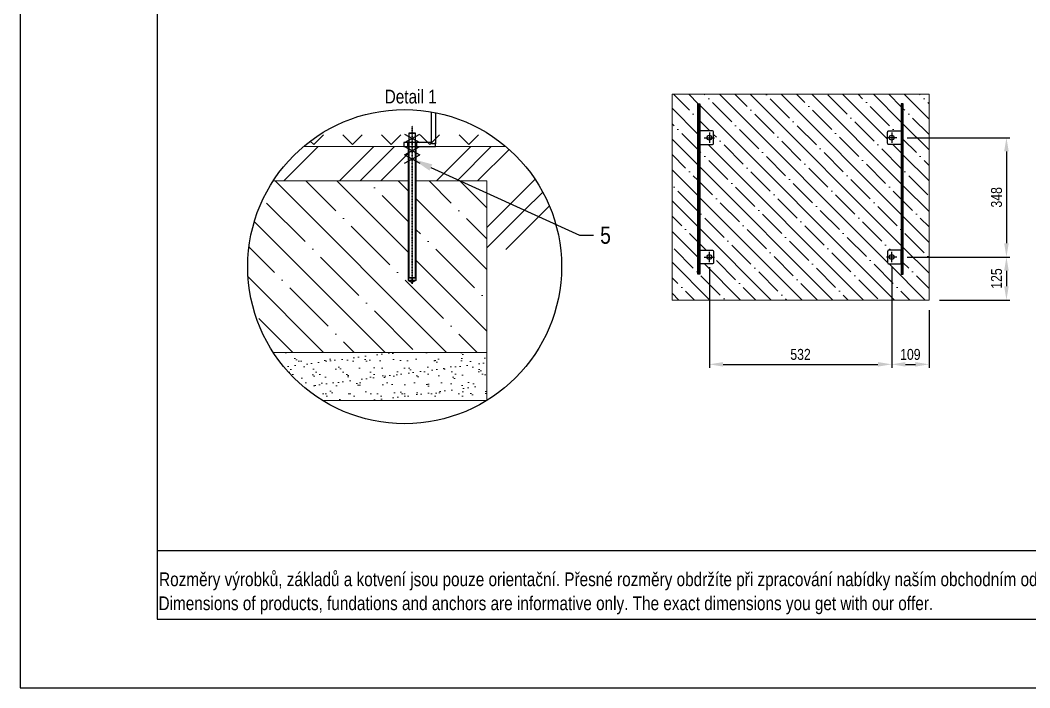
# Model space of a CAD drawing. Header units: millimetres. Extents: x 5064 to 11004, y 3085 to 7285.
# Drawn here: x 5064 to 8011, y 3085 to 5032 of the extents above; entities that cross this region are included whole.
import ezdxf
from ezdxf import colors
from ezdxf.entities.mleader import LeaderData, LeaderLine
from ezdxf.lldxf.tags import DXFTag
from ezdxf.math import Vec2, Vec3

# ---------------------------------------------------------------- set-up
doc = ezdxf.new("R2010")
doc.units = ezdxf.units.MM
doc.header["$LTSCALE"] = 0.3
doc.linetypes.add('DashDot', pattern=[15, 9, -3, 0, -3])
doc.layers.add('Nekreslit', color=6, linetype='Continuous', plot=False)
doc.layers.add('POSTAVY ATD', color=8, linetype='Continuous')
doc.layers.add('SRAFY', color=251, linetype='Continuous', lineweight=13)
doc.styles.add('SEACAD_Arial', font='arial.ttf', dxfattribs={"width": 0.8})
tags = doc.linetypes.add('CENTER2', pattern=[28.575, 19.05, -3.175, 3.175, -3.175]).pattern_tags.tags
tags[10:11] = [DXFTag(74, 4), DXFTag(75, 0), DXFTag(340, '0'), DXFTag(46, 0.0), DXFTag(50, 0.0), DXFTag(44, 0.0), DXFTag(45, 0.0)]
tags[8:9] = [DXFTag(74, 4), DXFTag(75, 0), DXFTag(340, '0'), DXFTag(46, 0.0), DXFTag(50, 0.0), DXFTag(44, 0.0), DXFTag(45, 0.0)]
tags[6:7] = [DXFTag(74, 4), DXFTag(75, 0), DXFTag(340, '0'), DXFTag(46, 0.0), DXFTag(50, 0.0), DXFTag(44, 0.0), DXFTag(45, 0.0)]
tags[4:5] = [DXFTag(74, 4), DXFTag(75, 0), DXFTag(340, '0'), DXFTag(46, 0.0), DXFTag(50, 0.0), DXFTag(44, 0.0), DXFTag(45, 0.0)]
tags = doc.linetypes.add('HIDDEN2', pattern=[4.7625, 3.175, -1.5875]).pattern_tags.tags
tags[6:7] = [DXFTag(74, 4), DXFTag(75, 0), DXFTag(340, '0'), DXFTag(46, 0.0), DXFTag(50, 0.0), DXFTag(44, 0.0), DXFTag(45, 0.0)]
tags[4:5] = [DXFTag(74, 4), DXFTag(75, 0), DXFTag(340, '0'), DXFTag(46, 0.0), DXFTag(50, 0.0), DXFTag(44, 0.0), DXFTag(45, 0.0)]
doc.dimstyles.new('ISO-25', dxfattribs={"dimtxt": 1.6, "dimasz": 2, "dimexe": 0.5, "dimexo": 1.5, "dimtad": 1, "dimdec": 0, "dimtxsty": 'SEACAD_Arial', "dimcen": 2, "dimadec": 0, "dimazin": 0, "dimtfac": 1, "dimtdec": 0, "dimtmove": 0, "dimatfit": 3, "dimfxl": 1, "dimarcsym": 0})

# ---------------------------------------------------------------- blocks, each defined once
blk = doc.blocks.new('*D143')
at = {"color": 0, "lineweight": -2, "transparency": 16777216}
for p, q in [((7075.9, 4311.3), (7075.9, 4018.4)), ((7607.9, 4311.3), (7607.9, 4018.4)), ((7115.9, 4028.4), (7567.9, 4028.4))]:
    blk.add_line(p, q, dxfattribs=at)
at = {"color": 0, "transparency": 16777216}
for points in [[(7115.9, 4035), (7115.9, 4021.7), (7075.9, 4028.4)], [(7567.9, 4035), (7567.9, 4021.7), (7607.9, 4028.4)]]:
    blk.add_solid(points, dxfattribs=at)
at = {"layer": 'Defpoints', "color": 0, "transparency": 16777216}
for p in [(7075.9, 4341.3), (7607.9, 4341.3), (7607.9, 4028.4)]:
    blk.add_point(p, dxfattribs=at)
at = {"color": 0, "transparency": 16777216, "insert": (7341.9, 4057.2), "char_height": 32, "attachment_point": 5, "style": 'SEACAD_Arial'}
blk.add_mtext('532', dxfattribs=at)
blk = doc.blocks.new('*D144')
at = {"color": 0, "lineweight": -2, "transparency": 16777216}
for p, q in [((7652.9, 4689.3), (7952.9, 4689.3)), ((7942.9, 4649.3), (7942.9, 4381.3)), ((7652.9, 4341.3), (7952.9, 4341.3))]:
    blk.add_line(p, q, dxfattribs=at)
at = {"color": 0, "transparency": 16777216}
for points in [[(7936.2, 4649.3), (7949.6, 4649.3), (7942.9, 4689.3)], [(7936.2, 4381.3), (7949.6, 4381.3), (7942.9, 4341.3)]]:
    blk.add_solid(points, dxfattribs=at)
at = {"layer": 'Defpoints', "color": 0, "transparency": 16777216}
for p in [(7622.9, 4689.3), (7622.9, 4341.3), (7942.9, 4341.3)]:
    blk.add_point(p, dxfattribs=at)
at = {"color": 0, "transparency": 16777216, "insert": (7914, 4515.3), "char_height": 32, "attachment_point": 5, "rotation": 90, "style": 'SEACAD_Arial'}
blk.add_mtext('348', dxfattribs=at)
blk = doc.blocks.new('*D148')
at = {"color": 0, "lineweight": -2, "transparency": 16777216}
for p, q in [((7652.9, 4341.3), (7952.9, 4341.3)), ((7942.9, 4301.3), (7942.9, 4255.9)), ((7747, 4215.9), (7952.9, 4215.9))]:
    blk.add_line(p, q, dxfattribs=at)
at = {"color": 0, "transparency": 16777216}
for points in [[(7936.2, 4301.3), (7949.6, 4301.3), (7942.9, 4341.3)], [(7936.2, 4255.9), (7949.6, 4255.9), (7942.9, 4215.9)]]:
    blk.add_solid(points, dxfattribs=at)
at = {"layer": 'Defpoints', "color": 0, "transparency": 16777216}
for p in [(7622.9, 4341.3), (7717, 4215.9), (7942.9, 4215.9)]:
    blk.add_point(p, dxfattribs=at)
at = {"color": 0, "transparency": 16777216, "insert": (7914.1, 4278.6), "char_height": 32, "attachment_point": 5, "rotation": 90, "style": 'SEACAD_Arial'}
blk.add_mtext('125', dxfattribs=at)
blk = doc.blocks.new('*D149')
at = {"color": 0, "lineweight": -2, "transparency": 16777216}
for p, q in [((7607.9, 4311.3), (7607.9, 4018.4)), ((7717, 4185.9), (7717, 4018.4)), ((7647.9, 4028.4), (7677, 4028.4))]:
    blk.add_line(p, q, dxfattribs=at)
at = {"color": 0, "transparency": 16777216}
for points in [[(7647.9, 4035), (7647.9, 4021.7), (7607.9, 4028.4)], [(7677, 4035), (7677, 4021.7), (7717, 4028.4)]]:
    blk.add_solid(points, dxfattribs=at)
at = {"layer": 'Defpoints', "color": 0, "transparency": 16777216}
for p in [(7607.9, 4341.3), (7717, 4215.9), (7717, 4028.4)]:
    blk.add_point(p, dxfattribs=at)
at = {"color": 0, "transparency": 16777216, "insert": (7662.4, 4057.2), "char_height": 32, "attachment_point": 5, "style": 'SEACAD_Arial'}
blk.add_mtext('109', dxfattribs=at)

msp = doc.modelspace()

# ---------------------------------------------------------------- hatches: boundary and pattern name
at = {"layer": 'SRAFY', "transparency": 33554636}
h = msp.add_hatch(dxfattribs=at)
h.set_pattern_fill('ANSI35', color=256, scale=10, angle=90)
h.set_pattern_definition([(135, (5064.41, 3085.28), (-44.9013, -44.9013), []), (135, (5064.41, 3130.184), (-44.9013, -44.9013), [79.375, -15.875, 0, -15.875])])
h.paths.add_polyline_path([(7717, 4815.9), (6967, 4815.9), (6967, 4215.9), (7717, 4215.9)])
h.paths.add_polyline_path([(7047.9, 4361.3), (7083.9, 4361.3, -0.414214), (7087.9, 4357.3), (7087.9, 4325.3, -0.414214), (7083.9, 4321.3), (7047.9, 4321.3), (7047.9, 4291.3), (7041.9, 4291.3), (7041.9, 4739.3), (7041.9, 4788.3), (7047.9, 4788.3), (7047.9, 4739.3), (7047.9, 4709.3), (7083.9, 4709.3, -0.414214), (7087.9, 4705.3), (7087.9, 4673.3, -0.414214), (7083.9, 4669.3), (7047.9, 4669.3)], flags=16)
h.paths.add_polyline_path([(7082.9, 4341.3, -1), (7068.9, 4341.3, -1)], flags=0)
h.paths.add_polyline_path([(7082.9, 4689.3, -1), (7068.9, 4689.3, -1)], flags=0)
h.paths.add_polyline_path([(7595.9, 4357.3, -0.414214), (7599.9, 4361.3), (7635.9, 4361.3), (7635.9, 4669.3), (7599.9, 4669.3, -0.414214), (7595.9, 4673.3), (7595.9, 4705.3, -0.414214), (7599.9, 4709.3), (7635.9, 4709.3), (7635.9, 4739.3), (7635.9, 4788.3), (7641.9, 4788.3), (7641.9, 4739.3), (7641.9, 4291.3), (7635.9, 4291.3), (7635.9, 4321.3), (7599.9, 4321.3, -0.414214), (7595.9, 4325.3)], flags=16)
h.paths.add_polyline_path([(7600.9, 4341.3, -1), (7614.9, 4341.3, -1)], flags=0)
h.paths.add_polyline_path([(7600.9, 4689.3, -1), (7614.9, 4689.3, -1)], flags=0)
h.paths.add_polyline_path([(6998.7, 4225.6), (6998.7, 4281.4), (6932.8, 4281.4), (6932.8, 4225.6)], flags=9)
at = {"layer": 'SRAFY'}
h = msp.add_hatch(dxfattribs=at)
h.set_pattern_fill('ANSI31', color=256, scale=0.9)
h.set_pattern_definition([(45, (330.9874, 0), (-2.0205576, 2.0205576), [])])
h.paths.add_polyline_path([(7047.9, 4788.3), (7041.9, 4788.3), (7041.9, 4291.3), (7047.9, 4291.3)])
h = msp.add_hatch(dxfattribs=at)
h.set_pattern_fill('ANSI31', color=256)
h.set_pattern_definition([(45, (-869.0126, 0), (-2.245064, 2.245064), [])])
h.paths.add_polyline_path([(7641.9, 4788.3), (7635.9, 4788.3), (7635.9, 4739.3), (7641.9, 4739.3)])
h.paths.add_polyline_path([(7641.9, 4739.3), (7635.9, 4739.3), (7635.9, 4291.3), (7641.9, 4291.3)])
at = {"layer": 'SRAFY', "transparency": 33554636}
h = msp.add_hatch(dxfattribs=at)
h.set_pattern_fill('TERACO', color=256, scale=40)
h.set_pattern_definition([(45, (-11615.35, -5965.92), (-56.56854, 56.56854), [40, -40]), (135, (-11502.21, -5965.92), (-56.56854, -56.56854), [40, -40])])
edge = h.paths.add_edge_path()
edge.add_arc((6186.5, 4313.3), 458, 49.8572, 59.8778)
edge.add_line((6416.4, 4709.5), (5956.7, 4709.5))
edge.add_arc((6186.5, 4313.3), 458, 120.1222, 130.1437)
edge.add_line((5891.2, 4663.4), (6481.8, 4663.4))
h = msp.add_hatch(dxfattribs=at)
h.set_pattern_fill('GOST_GROUND', color=256, scale=20)
h.set_pattern_definition([(45, (7039.05, 5605.94), (282.843, 0), [400]), (45, (7099.05, 5605.94), (282.843, 0), [400]), (45, (7159.05, 5605.94), (282.843, 0), [400])])
edge = h.paths.add_edge_path()
edge.add_line((6220.5, 4663.4), (6220.5, 4563.4))
edge.add_line((6220.5, 4563.4), (6426.6, 4563.4))
edge.add_line((6426.6, 4563.4), (6426.6, 4363.4))
edge.add_line((6426.6, 4363.4), (6641.8, 4363.4))
edge.add_arc((6186.5, 4313.3), 458, 6.2815, 49.8539)
edge.add_line((6481.8, 4663.4), (6220.5, 4663.4))
edge = h.paths.add_edge_path()
edge.add_line((6196.5, 4563.4), (6196.5, 4663.4))
edge.add_line((6196.5, 4663.4), (5891.2, 4663.4))
edge.add_arc((6186.5, 4313.3), 458, 130.1461, 146.902)
edge.add_line((5802.8, 4563.4), (6196.5, 4563.4))
h = msp.add_hatch(dxfattribs=at)
h.set_pattern_fill('ANSI35', color=256, scale=20, angle=90)
h.set_pattern_definition([(135, (-8315.35, -6457.5), (-89.8026, -89.8026), []), (135, (-8315.35, -6367.7), (-89.8026, -89.8026), [158.75, -31.75, 0, -31.75])])
edge = h.paths.add_edge_path()
edge.add_line((6196.5, 4274.1), (6196.5, 4563.4))
edge.add_line((6196.5, 4563.4), (5802.8, 4563.4))
edge.add_arc((6186.5, 4313.3), 458, 146.9028, 213.1052)
edge.add_line((5802.8, 4063.1), (6426.6, 4063.4))
edge.add_line((6426.6, 4063.4), (6426.5, 4563.4))
edge.add_line((6426.5, 4563.4), (6220.5, 4563.4))
edge.add_line((6220.5, 4563.4), (6220.5, 4274.1))
edge.add_line((6220.5, 4274.1), (6208.5, 4267.2))
edge.add_line((6208.5, 4267.2), (6196.5, 4274.1))
h = msp.add_hatch(dxfattribs=at)
h.set_pattern_fill('AR-SAND', color=256)
h.set_pattern_definition([(37.5, (-8315.35, -6457.5), (-1.60003, 48.94132), [0, -38.608, 0, -43.18, 0, -41.275]), (7.5, (-8315.35, -6457.5), (44.95233, 71.6825), [0, -20.828, 0, -34.798, 0, -13.335]), (327.5, (-8346.593, -6457.5), (79.09924, 0.14372), [0, -12.7, 0, -45.72, 0, -59.69]), (317.5, (-8346.59, -6457.5), (76.35565, 22.29293), [0, -6.35, 0, -29.972, 0, -34.29])])
edge = h.paths.add_edge_path()
edge.add_arc((6186.5, 4313.3), 458, 213.1648, 238.5052)
edge.add_line((5947.2, 3922.7), (6426.6, 3922.7))
edge.add_line((6426.6, 3922.7), (6426.6, 4062.7))
edge.add_line((6426.6, 4062.7), (5803.1, 4062.7))

# ---------------------------------------------------------------- linework, layer by layer
at = {"color": 7, "linetype": 'DashDot', "lineweight": 30}
msp.add_line((6208.5, 4263.4), (6208.5, 4723.4), dxfattribs=at)
for p, q in [((6186, 4699.7), (6231, 4675.7)), ((6186, 4675.7), (6231, 4699.7)), ((6200.1, 4703.4), (6216.9, 4703.4)), ((6186, 4663.4), (6231, 4639.4)), ((6186, 4639.4), (6231, 4663.4)), ((6186, 4639.4), (6231, 4615.4)), ((6186, 4615.4), (6231, 4639.4)), ((6196.5, 4274.1), (6208.5, 4267.2)), ((6220.5, 4274.1), (6208.5, 4267.2))]:
    msp.add_line(p, q)
at = {"color": 7, "linetype": 'HIDDEN2'}
for p, q in [((6200.1, 4703.4), (6198.5, 4701.8)), ((6218.5, 4701.8), (6198.5, 4701.8)), ((6218.5, 4701.8), (6216.9, 4703.4)), ((6196.5, 4663.4), (6196.5, 4465.1)), ((6198.5, 4665.4), (6198.5, 4665.4)), ((6218.5, 4665.4), (6218.5, 4665.4)), ((6220.5, 4465.1), (6220.5, 4663.4)), ((6196.5, 4465.1), (6196.5, 4274.1)), ((6220.5, 4274.1), (6220.5, 4465.1)), ((6196.5, 4274.1), (6220.5, 4274.1)), ((6198.5, 4281.7), (6218.5, 4281.7)), ((6198.5, 4281.7), (6200.1, 4280.1)), ((6208.5, 4280.1), (6200.1, 4280.1)), ((6216.9, 4280.1), (6208.5, 4280.1)), ((6216.9, 4280.1), (6218.5, 4281.7))]:
    msp.add_line(p, q, dxfattribs=at)
at = {"color": 7, "linetype": 'Continuous'}
for p, q in [((6198.5, 4701.8), (6198.5, 4281.7)), ((6218.5, 4281.7), (6218.5, 4701.8))]:
    msp.add_line(p, q, dxfattribs=at)
at = {"lineweight": 15}
for p, q in [((6200.1, 4703.4), (6200.1, 4280.1)), ((6216.9, 4280.1), (6216.9, 4703.4))]:
    msp.add_line(p, q, dxfattribs=at)
at = {"linetype": 'CENTER2', "ltscale": 0.1}
for p, q in [((7060.9, 4689.3), (7090.9, 4689.3)), ((7075.9, 4704.3), (7075.9, 4674.3)), ((7622.9, 4689.3), (7592.9, 4689.3)), ((7607.9, 4704.3), (7607.9, 4674.3)), ((7060.9, 4341.3), (7090.9, 4341.3)), ((7075.9, 4326.3), (7075.9, 4356.3)), ((7622.9, 4341.3), (7592.9, 4341.3)), ((7607.9, 4326.3), (7607.9, 4356.3))]:
    msp.add_line(p, q, dxfattribs=at)
at = {"color": 7, "linetype": 'HIDDEN2', "ltscale": 0.1}
for p, q in [((6194.5, 4675.4), (6194.5, 4665.4)), ((6222.5, 4665.4), (6222.5, 4675.4))]:
    msp.add_line(p, q, dxfattribs=at)
for points in [[(7047.9, 4739.3), (7041.9, 4739.3), (7041.9, 4788.3), (7047.9, 4788.3)], [(7635.9, 4739.3), (7641.9, 4739.3), (7641.9, 4788.3), (7635.9, 4788.3)], [(7047.9, 4291.3), (7041.9, 4291.3), (7041.9, 4739.3), (7047.9, 4739.3)], [(7635.9, 4291.3), (7641.9, 4291.3), (7641.9, 4739.3), (7635.9, 4739.3)]]:
    msp.add_lwpolyline(points, close=True)
for points in [[(6276.5, 4762.4), (6276.5, 4671.3), (6264.5, 4671.3), (6264.5, 4764.6)], [(6264.5, 4675.4), (6184.5, 4675.4), (6184.5, 4663.4), (6276.5, 4663.4), (6276.5, 4675.4), (6276.5, 4675.4)]]:
    msp.add_lwpolyline(points)
for points in [[(7083.9, 4709.3), (7047.9, 4709.3), (7047.9, 4669.3), (7083.9, 4669.3, 0.414214), (7087.9, 4673.3), (7087.9, 4705.3, 0.414214)], [(7599.9, 4709.3), (7635.9, 4709.3), (7635.9, 4669.3), (7599.9, 4669.3, -0.414214), (7595.9, 4673.3), (7595.9, 4705.3, -0.414214)], [(7083.9, 4321.3), (7047.9, 4321.3), (7047.9, 4361.3), (7083.9, 4361.3, -0.414214), (7087.9, 4357.3), (7087.9, 4325.3, -0.414214)], [(7599.9, 4321.3), (7635.9, 4321.3), (7635.9, 4361.3), (7599.9, 4361.3, 0.414214), (7595.9, 4357.3), (7595.9, 4325.3, 0.414214)]]:
    msp.add_lwpolyline(points, format="xyb", close=True)
for centre, radius in [((6186.5, 4313.3), 458), ((7075.9, 4689.3), 7), ((7607.9, 4689.3), 7), ((7075.9, 4341.3), 7), ((7607.9, 4341.3), 7)]:
    msp.add_circle(centre, radius)
at = {"layer": 'Nekreslit'}
msp.add_line((5464.4, 3485.3), (9504.4, 3485.3), dxfattribs=at)
for points in [[(5064.4, 3085.3), (11004.4, 3085.3), (11004.4, 7285.3), (5064.4, 7285.3)], [(5464.4, 3285.3), (9504.4, 3285.3), (9504.4, 6885.3), (5464.4, 6885.3)]]:
    msp.add_lwpolyline(points, close=True, dxfattribs=at)
at = {"layer": 'POSTAVY ATD', "lineweight": 9}
msp.add_line((5891.2, 4663.4), (6481.8, 4663.4), dxfattribs=at)
msp.add_lwpolyline([(6967, 4815.9), (7717, 4815.9), (7717, 4215.9), (6967, 4215.9)], close=True, dxfattribs=at)
for points in [[(5802.7, 4063.4), (6426.6, 4063.4), (6426.6, 4563.4), (6220.5, 4563.4)], [(6196.5, 4563.4), (5802.8, 4563.4)], [(5947.2, 3922.7), (6426.6, 3922.7), (6426.6, 4063.4), (5802.7, 4063.4)]]:
    msp.add_lwpolyline(points, dxfattribs=at)

# ---------------------------------------------------------------- texts
at = {"style": 'SEACAD_Arial', "width": 0.8}
for s, p in [('Rozměry výrobků, základů a kotvení jsou pouze orientační. Přesné rozměry obdržíte při zpracování nabídky naším obchodním oddělením.', (5469.8, 3381.6)), ('Dimensions of products, fundations and anchors are informative only. The exact dimensions you get with our offer.', (5468.2, 3311.7))]:
    msp.add_text(s, height=39.9982, dxfattribs=at).set_placement(p)
at = {"insert": (6128.3, 4829.1), "char_height": 40, "attachment_point": 1, "style": 'SEACAD_Arial'}
msp.add_mtext_dynamic_manual_height_columns('Detail 1', width=226.121, gutter_width=200, heights=[0], dxfattribs=at)

# ---------------------------------------------------------------- dimensions: what is measured, and where the dimension line sits
for base, p1, p2, picture, middle in [((7942.9, 4341.3), (7622.9, 4689.3), (7622.9, 4341.3), '*D144', (7914, 4515.3)), ((7942.9, 4215.9), (7622.9, 4341.3), (7717, 4215.9), '*D148', (7914.1, 4278.6))]:
    dim = msp.add_linear_dim(base=base, p1=p1, p2=p2, angle=90, dimstyle='ISO-25')
    dim.commit()
    dim.dimension.update_dxf_attribs({"geometry": picture, "text_midpoint": middle})
for base, p1, p2, picture, middle in [((7607.9, 4028.4), (7075.9, 4341.3), (7607.9, 4341.3), '*D143', (7341.9, 4057.2)), ((7717, 4028.4), (7607.9, 4341.3), (7717, 4215.9), '*D149', (7662.4, 4057.2))]:
    dim = msp.add_linear_dim(base=base, p1=p1, p2=p2, dimstyle='ISO-25')
    dim.commit()
    dim.dimension.update_dxf_attribs({"geometry": picture, "text_midpoint": middle})

# ---------------------------------------------------------------- leaders
ml = msp.add_multileader_mtext('Standard')
ml.set_content('5', color=256, style='SEACAD_Arial')
ml.set_leader_properties()
ml.build(insert=Vec2(0, 0))
ml.multileader.update_dxf_attribs({"text_right_attachment_type": 6, "dogleg_length": 2, "arrow_head_size": 60, "scale": 20})
ctx = ml.context
ctx.base_point, ctx.scale, ctx.char_height, ctx.arrow_head_size, ctx.landing_gap_size, ctx.plane_origin = Vec3(6737.2, 4404.6), 20, 50, 60, 20, Vec3(6070.7, 4542.4)
ctx.right_attachment = 6
notes = []
notes.append((ctx, [(0, (1, 1, 0), (6697.2, 4404.6), (1, 0), 40, [(0, [(6208.5, 4627.4)], 0, [])])]))
ctx.mtext.insert, ctx.mtext.flow_direction = Vec3(6757.2, 4430), 5
for ctx, leaders in notes:
    for number, flags, end, landing, length, lines in leaders:
        leader = LeaderData()
        leader.index, (leader.has_last_leader_line, leader.has_dogleg_vector, leader.attachment_direction) = number, flags
        leader.last_leader_point, leader.dogleg_vector, leader.dogleg_length = Vec3(end), Vec3(landing), length
        for number, points, colour, breaks in lines:
            line = LeaderLine()
            line.index, line.vertices, line.color, line.breaks = number, Vec3.list(points), colors.encode_raw_color(colour), breaks
            leader.lines.append(line)
        ctx.leaders.append(leader)

doc.saveas('drawing.dxf')
